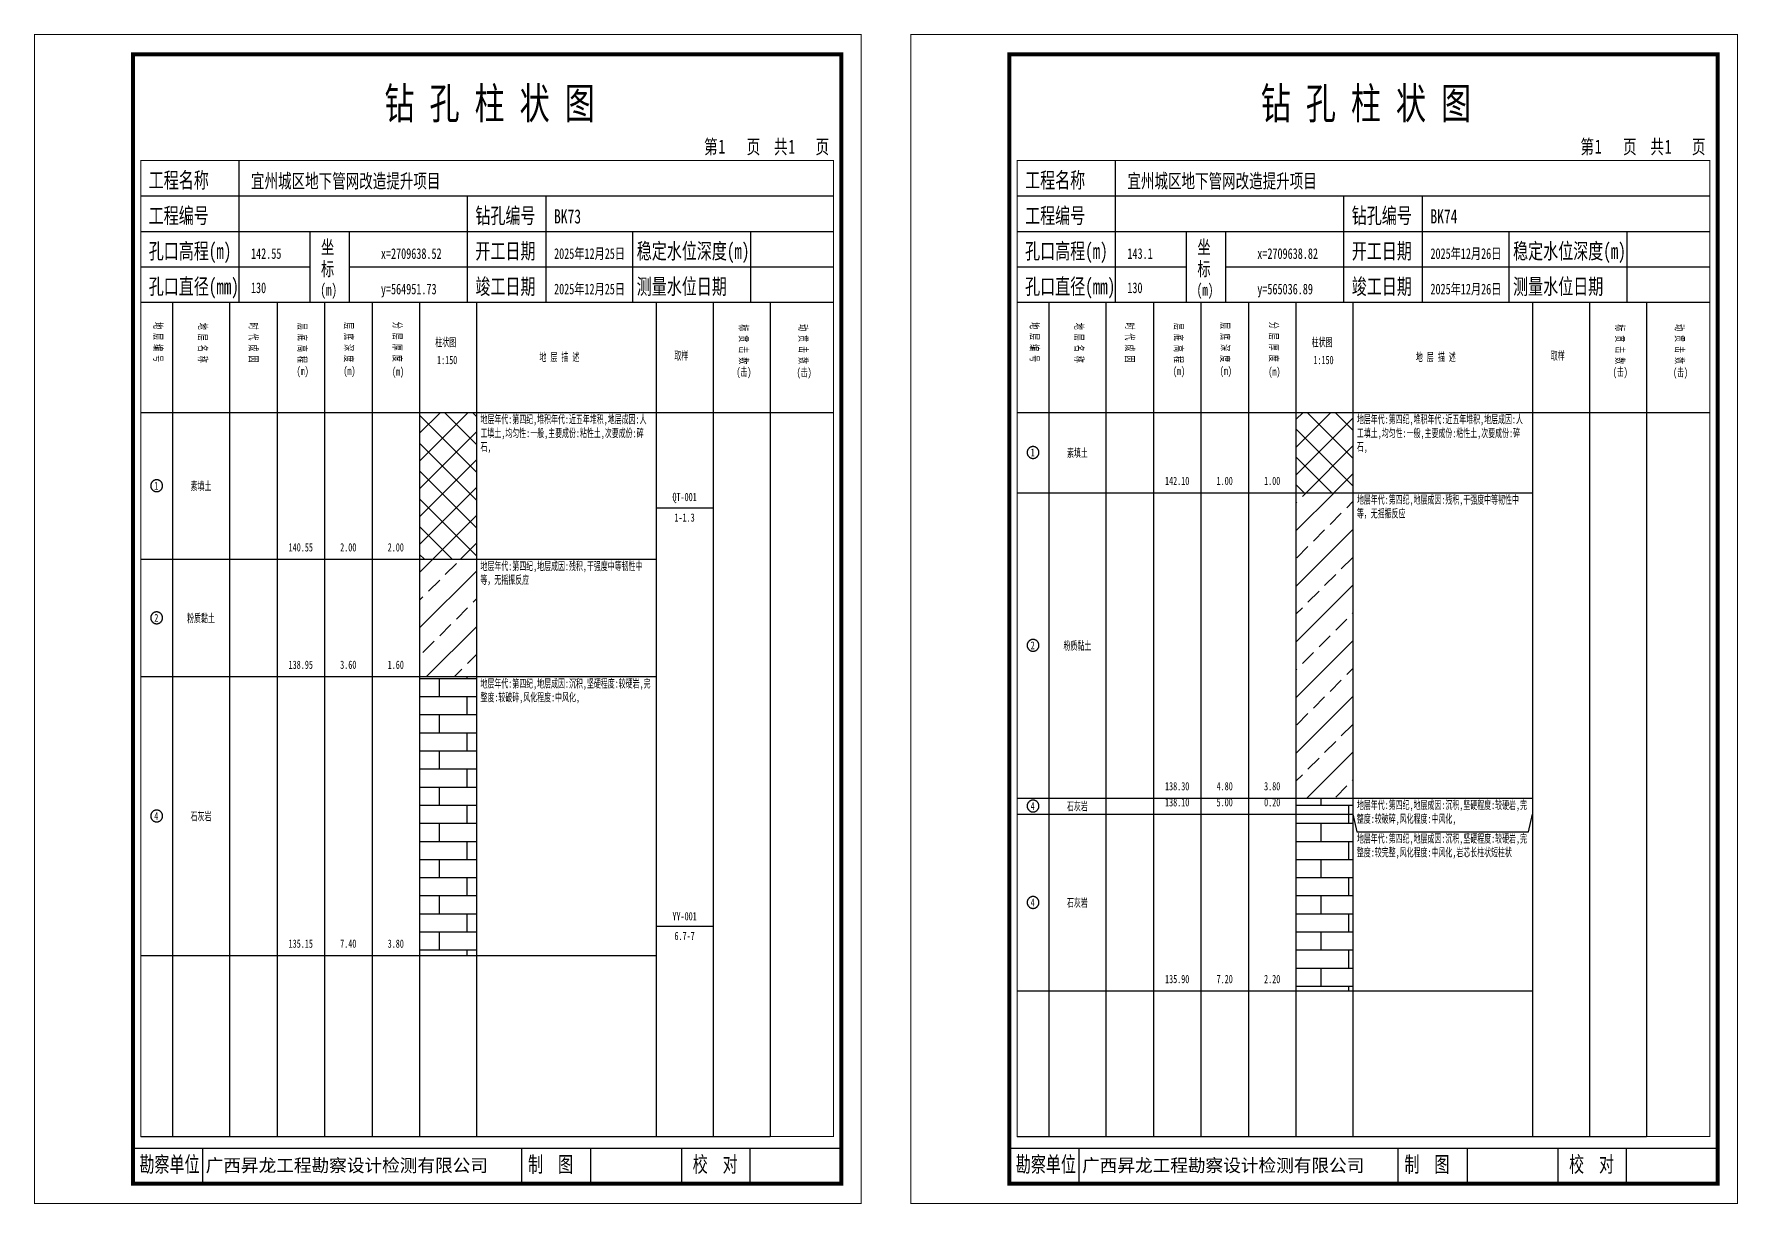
# Model space of a CAD drawing. Header units: millimetres. Extents: x 0 to 2711117, y 0 to 567555.
# Drawn here: x 19819 to 20251.9, y -0.1 to 297.1 of the extents above; entities that cross this region are included whole.
import ezdxf
from ezdxf.enums import TextEntityAlignment as Align

# ---------------------------------------------------------------- set-up
doc = ezdxf.new("R2010")
doc.units = ezdxf.units.MM
doc.layers.add('GICAD_POU_TEXTS', color=7, linetype='Continuous')
doc.layers.add('勘察点图例', color=7, linetype='Continuous')
doc.styles.add('HEAD_FONT', font='simfang.ttf', dxfattribs={"width": 0.6})
doc.styles.add('HEAD_FONT2', font='simfang.ttf', dxfattribs={"width": 0.6})
doc.styles.add('HT', font='simhei.ttf')
doc.styles.add('LZ_FONT', font='simfang.ttf', dxfattribs={"width": 0.7, "height": 8})
doc.styles.add('成果图图块', font='simfang.ttf', dxfattribs={"height": 2.5})
doc.styles.add('成果图表体', font='simfang.ttf', dxfattribs={"width": 0.6, "height": 2.1})
pattern_1 = [(45, (0, 0), (-3.5355339, 3.5355339), []), (135, (0, 0), (-3.5355339, -3.5355339), [])]
pattern_2 = [(45, (0, 0), (-7.071068, 7.071068), []), (45, (7.071, 0), (-7.071068, 7.071068), [4, -2])]
pattern_3 = [(0, (0, 0), (0, 4.6), []), (90, (0, 0), (-7, 4.6), [4.6, -4.6])]

# ---------------------------------------------------------------- blocks, each defined once
blk = doc.blocks.new('BK73')
for p, q in [((52, 229), (52, 265)), ((27, 256), (203, 256)), ((110, 229), (110, 256)), ((130, 229), (130, 256)), ((27, 247), (203, 247)), ((70, 229), (70, 247)), ((80, 229), (80, 247)), ((152, 229), (152, 247)), ((182, 229), (182, 247)), ((27, 238), (70, 238)), ((80, 238), (203, 238)), ((27, 229), (35.05, 229)), ((35.05, 229), (35.05, 17)), ((35.05, 229), (49.53, 229)), ((49.53, 229), (49.53, 17)), ((49.53, 229), (61.6, 229)), ((61.6, 229), (61.6, 17)), ((61.6, 229), (73.68, 229)), ((73.68, 229), (73.68, 17)), ((73.68, 229), (85.75, 229)), ((85.75, 229), (85.75, 17)), ((85.75, 229), (97.82, 229)), ((97.82, 229), (97.82, 17)), ((97.82, 229), (112.3, 229)), ((112.3, 229), (112.3, 17)), ((112.3, 229), (157.93, 229)), ((157.93, 229), (157.93, 17)), ((157.93, 229), (172.42, 229)), ((172.42, 229), (172.42, 17)), ((172.42, 229), (186.9, 229)), ((186.9, 229), (186.9, 17)), ((186.9, 229), (203, 229)), ((27, 201), (203, 201)), ((27, 17), (35.05, 17)), ((35.05, 17), (49.53, 17)), ((42.74, 4.95), (42.74, 13.95)), ((42.74, 4.95), (42.74, 13.95)), ((49.53, 17), (61.6, 17)), ((61.6, 17), (73.68, 17)), ((73.68, 17), (85.75, 17)), ((85.75, 17), (97.82, 17)), ((97.82, 17), (112.3, 17)), ((112.3, 17), (157.93, 17)), ((123.83, 4.95), (123.83, 13.95)), ((141.38, 4.95), (141.38, 13.95)), ((157.93, 17), (172.42, 17)), ((164.48, 4.95), (164.48, 13.95)), ((172.42, 17), (186.9, 17)), ((181.84, 4.95), (181.84, 13.95)), ((181.84, 4.95), (181.84, 13.95))]:
    blk.add_line(p, q)
for points, const_width in [([(0, 0), (210, 0), (210, 297), (0, 297)], 0.25), ([(25, 5), (205, 5), (205, 292), (25, 292)], 1), ([(27, 265), (203, 265), (203, 17), (27, 17)], 0.3)]:
    blk.add_lwpolyline(points, close=True, dxfattribs=dict(const_width=const_width))
at = {"const_width": 0.3}
for points in [[(27, 229), (203, 229)], [(25, 14), (205, 14)]]:
    blk.add_lwpolyline(points, dxfattribs=at)
at = {"style": 'LZ_FONT', "width": 0.7}
for s, height, p in [('钻 孔 柱 状 图', 8, (88.9, 275.54)), ('第', 3.6, (170.12, 266.7)), ('1', 3.6, (173.78, 266.75)), ('页', 3.6, (180.96, 266.7)), ('共', 3.6, (187.88, 266.7)), ('1', 3.6, (191.54, 266.7)), ('页', 3.6, (198.44, 266.7)), ('工程名称', 4, (29, 258)), ('宜州城区地下管网改造提升项目', 3.6, (55, 258)), ('工程编号', 4, (29, 249)), ('钻孔编号', 4, (112, 249)), ('BK73', 3.6, (132, 249)), ('孔口高程(m)', 4, (29, 240)), ('142.55', 2.7, (55, 240)), ('坐', 3.5, (72.79, 241.24)), ('x=2709638.52', 2.7, (88, 240)), ('开工日期', 4, (112, 240)), ('2025年12月25日', 2.7, (132, 240)), ('稳定水位深度(m)', 4, (153, 240)), ('标', 3.5, (72.79, 235.7)), ('孔口直径(mm)', 4, (29, 231)), ('130', 2.7, (54.98, 231.31)), ('(m) ', 3, (72.59, 230.65)), ('竣工日期', 4, (112, 231)), ('2025年12月25日', 2.7, (132, 231)), ('测量水位日期', 4, (153, 231)), ('y=564951.73', 2.7, (88, 231)), ('勘察单位', 4, (26.65, 7.95)), ('制  图', 4, (125.4, 7.95)), ('校  对', 4, (167.22, 7.95))]:
    blk.add_text(s, height=height, dxfattribs=at).set_placement(p)
at = {"style": 'HT'}
blk.add_text('广西昇龙工程勘察设计检测有限公司', height=3.2865, dxfattribs=at).set_placement((43.48, 8.02))
at = {"char_height": 2.1, "width": 22.806, "attachment_point": 1, "rotation": 270, "style": 'HEAD_FONT'}
for s, insert in [('地 层 编 号', (32.46, 223.92)), ('地 层 名 称', (43.79, 223.76)), ('时 代 成 因', (56.67, 223.83)), ('层 底 高 程', (69.07, 223.71)), ('层 底 深 度', (80.9, 223.91)), ('分 层 厚 度', (93.26, 224.01)), ('标 贯 击 数', (181.21, 223.37)), ('动 贯 击 数', (196.38, 223.43))]:
    blk.add_mtext(s, dxfattribs=dict(at, insert=insert))
at = {"char_height": 2.1, "attachment_point": 1}
for s, insert, width, style in [('柱状图', (101.82, 219.87), 7.855, 'HEAD_FONT2'), ('取样', (162.58, 216.44), 7.855, 'HEAD_FONT2'), ('(m)', (66.58, 212.56), 4.7944, 'HEAD_FONT'), ('(m)', (78.47, 212.61), 4.7944, 'HEAD_FONT'), ('(m)', (90.81, 212.43), 4.7944, 'HEAD_FONT'), ('1:150', (102.26, 215.36), 6.9223, 'HEAD_FONT2'), ('地 层 描 述', (128.29, 216.11), 22.0781, 'HEAD_FONT2'), ('(击)', (178.33, 212.31), 7.855, 'HEAD_FONT2'), ('(击)', (193.64, 212.22), 7.855, 'HEAD_FONT2')]:
    blk.add_mtext(s, dxfattribs=dict(at, insert=insert, width=width, style=style))
blk = doc.blocks.new('BK73_0')
at = {"color": 7}
blk.add_polyline3d([(-1.5, 0.02, 0), (-1.5, -0.06, 0), (-1.49, -0.13, 0), (-1.48, -0.2, 0), (-1.47, -0.28, 0), (-1.46, -0.35, 0), (-1.44, -0.42, 0), (-1.41, -0.49, 0), (-1.39, -0.56, 0), (-1.36, -0.63, 0), (-1.32, -0.69, 0), (-1.29, -0.76, 0), (-1.25, -0.82, 0), (-1.2, -0.88, 0), (-1.16, -0.94, 0), (-1.11, -0.99, 0), (-1.06, -1.04, 0), (-1.01, -1.1, 0), (-0.95, -1.14, 0), (-0.89, -1.19, 0), (-0.83, -1.23, 0), (-0.77, -1.27, 0), (-0.71, -1.31, 0), (-0.64, -1.34, 0), (-0.57, -1.37, 0), (-0.51, -1.4, 0), (-0.44, -1.42, 0), (-0.36, -1.44, 0), (-0.29, -1.46, 0), (-0.22, -1.47, 0), (-0.15, -1.48, 0), (-0.07, -1.48, 0), (0, -1.48, 0), (0.07, -1.48, 0), (0.15, -1.48, 0), (0.22, -1.47, 0), (0.29, -1.46, 0), (0.36, -1.44, 0), (0.44, -1.42, 0), (0.51, -1.4, 0), (0.57, -1.37, 0), (0.64, -1.34, 0), (0.71, -1.31, 0), (0.77, -1.27, 0), (0.83, -1.23, 0), (0.89, -1.19, 0), (0.95, -1.14, 0), (1.01, -1.1, 0), (1.06, -1.04, 0), (1.11, -0.99, 0), (1.16, -0.94, 0), (1.2, -0.88, 0), (1.25, -0.82, 0), (1.29, -0.76, 0), (1.32, -0.69, 0), (1.36, -0.63, 0), (1.39, -0.56, 0), (1.41, -0.49, 0), (1.44, -0.42, 0), (1.46, -0.35, 0), (1.47, -0.28, 0), (1.48, -0.2, 0), (1.49, -0.13, 0), (1.5, -0.06, 0), (1.5, 0.02, 0), (1.5, 0.09, 0), (1.49, 0.16, 0), (1.48, 0.24, 0), (1.47, 0.31, 0), (1.46, 0.38, 0), (1.44, 0.45, 0), (1.41, 0.52, 0), (1.39, 0.59, 0), (1.36, 0.66, 0), (1.32, 0.72, 0), (1.29, 0.79, 0), (1.25, 0.85, 0), (1.2, 0.91, 0), (1.16, 0.97, 0), (1.11, 1.02, 0), (1.06, 1.08, 0), (1.01, 1.13, 0), (0.95, 1.18, 0), (0.89, 1.22, 0), (0.83, 1.26, 0), (0.77, 1.3, 0), (0.71, 1.34, 0), (0.64, 1.37, 0), (0.57, 1.4, 0), (0.51, 1.43, 0), (0.44, 1.45, 0), (0.36, 1.47, 0), (0.29, 1.49, 0), (0.22, 1.5, 0), (0.15, 1.51, 0), (0.07, 1.51, 0), (0, 1.52, 0), (-0.07, 1.51, 0), (-0.15, 1.51, 0), (-0.22, 1.5, 0), (-0.29, 1.49, 0), (-0.36, 1.47, 0), (-0.44, 1.45, 0), (-0.51, 1.43, 0), (-0.57, 1.4, 0), (-0.64, 1.37, 0), (-0.71, 1.34, 0), (-0.77, 1.3, 0), (-0.83, 1.26, 0), (-0.89, 1.22, 0), (-0.95, 1.18, 0), (-1.01, 1.13, 0), (-1.06, 1.08, 0), (-1.11, 1.02, 0), (-1.16, 0.97, 0), (-1.2, 0.91, 0), (-1.25, 0.85, 0), (-1.29, 0.79, 0), (-1.32, 0.72, 0), (-1.36, 0.66, 0), (-1.39, 0.59, 0), (-1.41, 0.52, 0), (-1.44, 0.45, 0), (-1.46, 0.38, 0), (-1.47, 0.31, 0), (-1.48, 0.24, 0), (-1.49, 0.16, 0), (-1.5, 0.09, 0), (-1.5, 0.02, 0)], dxfattribs=at)
at = {"layer": 'GICAD_POU_TEXTS', "color": 7, "style": '成果图图块', "width": 0.7}
blk.add_text('1', height=2, dxfattribs=at).set_placement((-0.09, -0.99), align=Align.CENTER)
blk = doc.blocks.new('BK73_1')
at = {"color": 7}
blk.add_polyline3d([(-1.5, 0.02, 0), (-1.5, -0.06, 0), (-1.49, -0.13, 0), (-1.48, -0.2, 0), (-1.47, -0.28, 0), (-1.46, -0.35, 0), (-1.44, -0.42, 0), (-1.41, -0.49, 0), (-1.39, -0.56, 0), (-1.36, -0.63, 0), (-1.32, -0.69, 0), (-1.29, -0.76, 0), (-1.25, -0.82, 0), (-1.2, -0.88, 0), (-1.16, -0.94, 0), (-1.11, -0.99, 0), (-1.06, -1.04, 0), (-1.01, -1.1, 0), (-0.95, -1.14, 0), (-0.89, -1.19, 0), (-0.83, -1.23, 0), (-0.77, -1.27, 0), (-0.71, -1.31, 0), (-0.64, -1.34, 0), (-0.57, -1.37, 0), (-0.51, -1.4, 0), (-0.44, -1.42, 0), (-0.36, -1.44, 0), (-0.29, -1.46, 0), (-0.22, -1.47, 0), (-0.15, -1.48, 0), (-0.07, -1.48, 0), (0, -1.48, 0), (0.07, -1.48, 0), (0.15, -1.48, 0), (0.22, -1.47, 0), (0.29, -1.46, 0), (0.36, -1.44, 0), (0.44, -1.42, 0), (0.51, -1.4, 0), (0.57, -1.37, 0), (0.64, -1.34, 0), (0.71, -1.31, 0), (0.77, -1.27, 0), (0.83, -1.23, 0), (0.89, -1.19, 0), (0.95, -1.14, 0), (1.01, -1.1, 0), (1.06, -1.04, 0), (1.11, -0.99, 0), (1.16, -0.94, 0), (1.2, -0.88, 0), (1.25, -0.82, 0), (1.29, -0.76, 0), (1.32, -0.69, 0), (1.36, -0.63, 0), (1.39, -0.56, 0), (1.41, -0.49, 0), (1.44, -0.42, 0), (1.46, -0.35, 0), (1.47, -0.28, 0), (1.48, -0.2, 0), (1.49, -0.13, 0), (1.5, -0.06, 0), (1.5, 0.02, 0), (1.5, 0.09, 0), (1.49, 0.16, 0), (1.48, 0.24, 0), (1.47, 0.31, 0), (1.46, 0.38, 0), (1.44, 0.45, 0), (1.41, 0.52, 0), (1.39, 0.59, 0), (1.36, 0.66, 0), (1.32, 0.72, 0), (1.29, 0.79, 0), (1.25, 0.85, 0), (1.2, 0.91, 0), (1.16, 0.97, 0), (1.11, 1.02, 0), (1.06, 1.08, 0), (1.01, 1.13, 0), (0.95, 1.18, 0), (0.89, 1.22, 0), (0.83, 1.26, 0), (0.77, 1.3, 0), (0.71, 1.34, 0), (0.64, 1.37, 0), (0.57, 1.4, 0), (0.51, 1.43, 0), (0.44, 1.45, 0), (0.36, 1.47, 0), (0.29, 1.49, 0), (0.22, 1.5, 0), (0.15, 1.51, 0), (0.07, 1.51, 0), (0, 1.52, 0), (-0.07, 1.51, 0), (-0.15, 1.51, 0), (-0.22, 1.5, 0), (-0.29, 1.49, 0), (-0.36, 1.47, 0), (-0.44, 1.45, 0), (-0.51, 1.43, 0), (-0.57, 1.4, 0), (-0.64, 1.37, 0), (-0.71, 1.34, 0), (-0.77, 1.3, 0), (-0.83, 1.26, 0), (-0.89, 1.22, 0), (-0.95, 1.18, 0), (-1.01, 1.13, 0), (-1.06, 1.08, 0), (-1.11, 1.02, 0), (-1.16, 0.97, 0), (-1.2, 0.91, 0), (-1.25, 0.85, 0), (-1.29, 0.79, 0), (-1.32, 0.72, 0), (-1.36, 0.66, 0), (-1.39, 0.59, 0), (-1.41, 0.52, 0), (-1.44, 0.45, 0), (-1.46, 0.38, 0), (-1.47, 0.31, 0), (-1.48, 0.24, 0), (-1.49, 0.16, 0), (-1.5, 0.09, 0), (-1.5, 0.02, 0)], dxfattribs=at)
at = {"layer": 'GICAD_POU_TEXTS', "color": 7, "style": '成果图图块', "width": 0.7}
blk.add_text('2', height=2, dxfattribs=at).set_placement((-0.09, -0.99), align=Align.CENTER)
blk = doc.blocks.new('BK73_2')
at = {"color": 7}
blk.add_polyline3d([(-1.5, 0.02, 0), (-1.5, -0.06, 0), (-1.49, -0.13, 0), (-1.48, -0.2, 0), (-1.47, -0.28, 0), (-1.46, -0.35, 0), (-1.44, -0.42, 0), (-1.41, -0.49, 0), (-1.39, -0.56, 0), (-1.36, -0.63, 0), (-1.32, -0.69, 0), (-1.29, -0.76, 0), (-1.25, -0.82, 0), (-1.2, -0.88, 0), (-1.16, -0.94, 0), (-1.11, -0.99, 0), (-1.06, -1.04, 0), (-1.01, -1.1, 0), (-0.95, -1.14, 0), (-0.89, -1.19, 0), (-0.83, -1.23, 0), (-0.77, -1.27, 0), (-0.71, -1.31, 0), (-0.64, -1.34, 0), (-0.57, -1.37, 0), (-0.51, -1.4, 0), (-0.44, -1.42, 0), (-0.36, -1.44, 0), (-0.29, -1.46, 0), (-0.22, -1.47, 0), (-0.15, -1.48, 0), (-0.07, -1.48, 0), (0, -1.48, 0), (0.07, -1.48, 0), (0.15, -1.48, 0), (0.22, -1.47, 0), (0.29, -1.46, 0), (0.36, -1.44, 0), (0.44, -1.42, 0), (0.51, -1.4, 0), (0.57, -1.37, 0), (0.64, -1.34, 0), (0.71, -1.31, 0), (0.77, -1.27, 0), (0.83, -1.23, 0), (0.89, -1.19, 0), (0.95, -1.14, 0), (1.01, -1.1, 0), (1.06, -1.04, 0), (1.11, -0.99, 0), (1.16, -0.94, 0), (1.2, -0.88, 0), (1.25, -0.82, 0), (1.29, -0.76, 0), (1.32, -0.69, 0), (1.36, -0.63, 0), (1.39, -0.56, 0), (1.41, -0.49, 0), (1.44, -0.42, 0), (1.46, -0.35, 0), (1.47, -0.28, 0), (1.48, -0.2, 0), (1.49, -0.13, 0), (1.5, -0.06, 0), (1.5, 0.02, 0), (1.5, 0.09, 0), (1.49, 0.16, 0), (1.48, 0.24, 0), (1.47, 0.31, 0), (1.46, 0.38, 0), (1.44, 0.45, 0), (1.41, 0.52, 0), (1.39, 0.59, 0), (1.36, 0.66, 0), (1.32, 0.72, 0), (1.29, 0.79, 0), (1.25, 0.85, 0), (1.2, 0.91, 0), (1.16, 0.97, 0), (1.11, 1.02, 0), (1.06, 1.08, 0), (1.01, 1.13, 0), (0.95, 1.18, 0), (0.89, 1.22, 0), (0.83, 1.26, 0), (0.77, 1.3, 0), (0.71, 1.34, 0), (0.64, 1.37, 0), (0.57, 1.4, 0), (0.51, 1.43, 0), (0.44, 1.45, 0), (0.36, 1.47, 0), (0.29, 1.49, 0), (0.22, 1.5, 0), (0.15, 1.51, 0), (0.07, 1.51, 0), (0, 1.52, 0), (-0.07, 1.51, 0), (-0.15, 1.51, 0), (-0.22, 1.5, 0), (-0.29, 1.49, 0), (-0.36, 1.47, 0), (-0.44, 1.45, 0), (-0.51, 1.43, 0), (-0.57, 1.4, 0), (-0.64, 1.37, 0), (-0.71, 1.34, 0), (-0.77, 1.3, 0), (-0.83, 1.26, 0), (-0.89, 1.22, 0), (-0.95, 1.18, 0), (-1.01, 1.13, 0), (-1.06, 1.08, 0), (-1.11, 1.02, 0), (-1.16, 0.97, 0), (-1.2, 0.91, 0), (-1.25, 0.85, 0), (-1.29, 0.79, 0), (-1.32, 0.72, 0), (-1.36, 0.66, 0), (-1.39, 0.59, 0), (-1.41, 0.52, 0), (-1.44, 0.45, 0), (-1.46, 0.38, 0), (-1.47, 0.31, 0), (-1.48, 0.24, 0), (-1.49, 0.16, 0), (-1.5, 0.09, 0), (-1.5, 0.02, 0)], dxfattribs=at)
at = {"layer": 'GICAD_POU_TEXTS', "color": 7, "style": '成果图图块', "width": 0.7}
blk.add_text('4', height=2, dxfattribs=at).set_placement((-0.09, -0.99), align=Align.CENTER)
blk = doc.blocks.new('BK74')
for p, q in [((52, 229), (52, 265)), ((27, 256), (203, 256)), ((110, 229), (110, 256)), ((130, 229), (130, 256)), ((27, 247), (203, 247)), ((70, 229), (70, 247)), ((80, 229), (80, 247)), ((152, 229), (152, 247)), ((182, 229), (182, 247)), ((27, 238), (70, 238)), ((80, 238), (203, 238)), ((27, 229), (35.05, 229)), ((35.05, 229), (35.05, 17)), ((35.05, 229), (49.53, 229)), ((49.53, 229), (49.53, 17)), ((49.53, 229), (61.6, 229)), ((61.6, 229), (61.6, 17)), ((61.6, 229), (73.68, 229)), ((73.68, 229), (73.68, 17)), ((73.68, 229), (85.75, 229)), ((85.75, 229), (85.75, 17)), ((85.75, 229), (97.82, 229)), ((97.82, 229), (97.82, 17)), ((97.82, 229), (112.3, 229)), ((112.3, 229), (112.3, 17)), ((112.3, 229), (157.93, 229)), ((157.93, 229), (157.93, 17)), ((157.93, 229), (172.42, 229)), ((172.42, 229), (172.42, 17)), ((172.42, 229), (186.9, 229)), ((186.9, 229), (186.9, 17)), ((186.9, 229), (203, 229)), ((27, 201), (203, 201)), ((27, 17), (35.05, 17)), ((35.05, 17), (49.53, 17)), ((42.74, 4.95), (42.74, 13.95)), ((42.74, 4.95), (42.74, 13.95)), ((49.53, 17), (61.6, 17)), ((61.6, 17), (73.68, 17)), ((73.68, 17), (85.75, 17)), ((85.75, 17), (97.82, 17)), ((97.82, 17), (112.3, 17)), ((112.3, 17), (157.93, 17)), ((123.83, 4.95), (123.83, 13.95)), ((141.38, 4.95), (141.38, 13.95)), ((157.93, 17), (172.42, 17)), ((164.48, 4.95), (164.48, 13.95)), ((172.42, 17), (186.9, 17)), ((181.84, 4.95), (181.84, 13.95)), ((181.84, 4.95), (181.84, 13.95))]:
    blk.add_line(p, q)
for points, const_width in [([(0, 0), (210, 0), (210, 297), (0, 297)], 0.25), ([(25, 5), (205, 5), (205, 292), (25, 292)], 1), ([(27, 265), (203, 265), (203, 17), (27, 17)], 0.3)]:
    blk.add_lwpolyline(points, close=True, dxfattribs=dict(const_width=const_width))
at = {"const_width": 0.3}
for points in [[(27, 229), (203, 229)], [(25, 14), (205, 14)]]:
    blk.add_lwpolyline(points, dxfattribs=at)
at = {"style": 'LZ_FONT', "width": 0.7}
for s, height, p in [('钻 孔 柱 状 图', 8, (88.9, 275.54)), ('第', 3.6, (170.12, 266.7)), ('1', 3.6, (173.78, 266.75)), ('页', 3.6, (180.96, 266.7)), ('共', 3.6, (187.88, 266.7)), ('1', 3.6, (191.54, 266.7)), ('页', 3.6, (198.44, 266.7)), ('工程名称', 4, (29, 258)), ('宜州城区地下管网改造提升项目', 3.6, (55, 258)), ('工程编号', 4, (29, 249)), ('钻孔编号', 4, (112, 249)), ('BK74', 3.6, (132, 249)), ('孔口高程(m)', 4, (29, 240)), ('143.1', 2.7, (55, 240)), ('坐', 3.5, (72.79, 241.24)), ('x=2709638.82', 2.7, (88, 240)), ('开工日期', 4, (112, 240)), ('2025年12月26日', 2.7, (132, 240)), ('稳定水位深度(m)', 4, (153, 240)), ('标', 3.5, (72.79, 235.7)), ('孔口直径(mm)', 4, (29, 231)), ('130', 2.7, (54.98, 231.31)), ('(m) ', 3, (72.59, 230.65)), ('竣工日期', 4, (112, 231)), ('2025年12月26日', 2.7, (132, 231)), ('测量水位日期', 4, (153, 231)), ('y=565036.89', 2.7, (88, 231)), ('勘察单位', 4, (26.65, 7.95)), ('制  图', 4, (125.4, 7.95)), ('校  对', 4, (167.22, 7.95))]:
    blk.add_text(s, height=height, dxfattribs=at).set_placement(p)
at = {"style": 'HT'}
blk.add_text('广西昇龙工程勘察设计检测有限公司', height=3.2865, dxfattribs=at).set_placement((43.48, 8.02))
at = {"char_height": 2.1, "width": 22.806, "attachment_point": 1, "rotation": 270, "style": 'HEAD_FONT'}
for s, insert in [('地 层 编 号', (32.46, 223.92)), ('地 层 名 称', (43.79, 223.76)), ('时 代 成 因', (56.67, 223.83)), ('层 底 高 程', (69.07, 223.71)), ('层 底 深 度', (80.9, 223.91)), ('分 层 厚 度', (93.26, 224.01)), ('标 贯 击 数', (181.21, 223.37)), ('动 贯 击 数', (196.38, 223.43))]:
    blk.add_mtext(s, dxfattribs=dict(at, insert=insert))
at = {"char_height": 2.1, "attachment_point": 1}
for s, insert, width, style in [('柱状图', (101.82, 219.87), 7.855, 'HEAD_FONT2'), ('取样', (162.58, 216.44), 7.855, 'HEAD_FONT2'), ('(m)', (66.58, 212.56), 4.7944, 'HEAD_FONT'), ('(m)', (78.47, 212.61), 4.7944, 'HEAD_FONT'), ('(m)', (90.81, 212.43), 4.7944, 'HEAD_FONT'), ('1:150', (102.26, 215.36), 6.9223, 'HEAD_FONT2'), ('地 层 描 述', (128.29, 216.11), 22.0781, 'HEAD_FONT2'), ('(击)', (178.33, 212.31), 7.855, 'HEAD_FONT2'), ('(击)', (193.64, 212.22), 7.855, 'HEAD_FONT2')]:
    blk.add_mtext(s, dxfattribs=dict(at, insert=insert, width=width, style=style))
blk = doc.blocks.new('BK74_0')
at = {"color": 7}
blk.add_polyline3d([(-1.5, 0.02, 0), (-1.5, -0.06, 0), (-1.49, -0.13, 0), (-1.48, -0.2, 0), (-1.47, -0.28, 0), (-1.46, -0.35, 0), (-1.44, -0.42, 0), (-1.41, -0.49, 0), (-1.39, -0.56, 0), (-1.36, -0.63, 0), (-1.32, -0.69, 0), (-1.29, -0.76, 0), (-1.25, -0.82, 0), (-1.2, -0.88, 0), (-1.16, -0.94, 0), (-1.11, -0.99, 0), (-1.06, -1.04, 0), (-1.01, -1.1, 0), (-0.95, -1.14, 0), (-0.89, -1.19, 0), (-0.83, -1.23, 0), (-0.77, -1.27, 0), (-0.71, -1.31, 0), (-0.64, -1.34, 0), (-0.57, -1.37, 0), (-0.51, -1.4, 0), (-0.44, -1.42, 0), (-0.36, -1.44, 0), (-0.29, -1.46, 0), (-0.22, -1.47, 0), (-0.15, -1.48, 0), (-0.07, -1.48, 0), (0, -1.48, 0), (0.07, -1.48, 0), (0.15, -1.48, 0), (0.22, -1.47, 0), (0.29, -1.46, 0), (0.36, -1.44, 0), (0.44, -1.42, 0), (0.51, -1.4, 0), (0.57, -1.37, 0), (0.64, -1.34, 0), (0.71, -1.31, 0), (0.77, -1.27, 0), (0.83, -1.23, 0), (0.89, -1.19, 0), (0.95, -1.14, 0), (1.01, -1.1, 0), (1.06, -1.04, 0), (1.11, -0.99, 0), (1.16, -0.94, 0), (1.2, -0.88, 0), (1.25, -0.82, 0), (1.29, -0.76, 0), (1.32, -0.69, 0), (1.36, -0.63, 0), (1.39, -0.56, 0), (1.41, -0.49, 0), (1.44, -0.42, 0), (1.46, -0.35, 0), (1.47, -0.28, 0), (1.48, -0.2, 0), (1.49, -0.13, 0), (1.5, -0.06, 0), (1.5, 0.02, 0), (1.5, 0.09, 0), (1.49, 0.16, 0), (1.48, 0.24, 0), (1.47, 0.31, 0), (1.46, 0.38, 0), (1.44, 0.45, 0), (1.41, 0.52, 0), (1.39, 0.59, 0), (1.36, 0.66, 0), (1.32, 0.72, 0), (1.29, 0.79, 0), (1.25, 0.85, 0), (1.2, 0.91, 0), (1.16, 0.97, 0), (1.11, 1.02, 0), (1.06, 1.08, 0), (1.01, 1.13, 0), (0.95, 1.18, 0), (0.89, 1.22, 0), (0.83, 1.26, 0), (0.77, 1.3, 0), (0.71, 1.34, 0), (0.64, 1.37, 0), (0.57, 1.4, 0), (0.51, 1.43, 0), (0.44, 1.45, 0), (0.36, 1.47, 0), (0.29, 1.49, 0), (0.22, 1.5, 0), (0.15, 1.51, 0), (0.07, 1.51, 0), (0, 1.52, 0), (-0.07, 1.51, 0), (-0.15, 1.51, 0), (-0.22, 1.5, 0), (-0.29, 1.49, 0), (-0.36, 1.47, 0), (-0.44, 1.45, 0), (-0.51, 1.43, 0), (-0.57, 1.4, 0), (-0.64, 1.37, 0), (-0.71, 1.34, 0), (-0.77, 1.3, 0), (-0.83, 1.26, 0), (-0.89, 1.22, 0), (-0.95, 1.18, 0), (-1.01, 1.13, 0), (-1.06, 1.08, 0), (-1.11, 1.02, 0), (-1.16, 0.97, 0), (-1.2, 0.91, 0), (-1.25, 0.85, 0), (-1.29, 0.79, 0), (-1.32, 0.72, 0), (-1.36, 0.66, 0), (-1.39, 0.59, 0), (-1.41, 0.52, 0), (-1.44, 0.45, 0), (-1.46, 0.38, 0), (-1.47, 0.31, 0), (-1.48, 0.24, 0), (-1.49, 0.16, 0), (-1.5, 0.09, 0), (-1.5, 0.02, 0)], dxfattribs=at)
at = {"layer": 'GICAD_POU_TEXTS', "color": 7, "style": '成果图图块', "width": 0.7}
blk.add_text('1', height=2, dxfattribs=at).set_placement((-0.09, -0.99), align=Align.CENTER)
blk = doc.blocks.new('BK74_1')
at = {"color": 7}
blk.add_polyline3d([(-1.5, 0.02, 0), (-1.5, -0.06, 0), (-1.49, -0.13, 0), (-1.48, -0.2, 0), (-1.47, -0.28, 0), (-1.46, -0.35, 0), (-1.44, -0.42, 0), (-1.41, -0.49, 0), (-1.39, -0.56, 0), (-1.36, -0.63, 0), (-1.32, -0.69, 0), (-1.29, -0.76, 0), (-1.25, -0.82, 0), (-1.2, -0.88, 0), (-1.16, -0.94, 0), (-1.11, -0.99, 0), (-1.06, -1.04, 0), (-1.01, -1.1, 0), (-0.95, -1.14, 0), (-0.89, -1.19, 0), (-0.83, -1.23, 0), (-0.77, -1.27, 0), (-0.71, -1.31, 0), (-0.64, -1.34, 0), (-0.57, -1.37, 0), (-0.51, -1.4, 0), (-0.44, -1.42, 0), (-0.36, -1.44, 0), (-0.29, -1.46, 0), (-0.22, -1.47, 0), (-0.15, -1.48, 0), (-0.07, -1.48, 0), (0, -1.48, 0), (0.07, -1.48, 0), (0.15, -1.48, 0), (0.22, -1.47, 0), (0.29, -1.46, 0), (0.36, -1.44, 0), (0.44, -1.42, 0), (0.51, -1.4, 0), (0.57, -1.37, 0), (0.64, -1.34, 0), (0.71, -1.31, 0), (0.77, -1.27, 0), (0.83, -1.23, 0), (0.89, -1.19, 0), (0.95, -1.14, 0), (1.01, -1.1, 0), (1.06, -1.04, 0), (1.11, -0.99, 0), (1.16, -0.94, 0), (1.2, -0.88, 0), (1.25, -0.82, 0), (1.29, -0.76, 0), (1.32, -0.69, 0), (1.36, -0.63, 0), (1.39, -0.56, 0), (1.41, -0.49, 0), (1.44, -0.42, 0), (1.46, -0.35, 0), (1.47, -0.28, 0), (1.48, -0.2, 0), (1.49, -0.13, 0), (1.5, -0.06, 0), (1.5, 0.02, 0), (1.5, 0.09, 0), (1.49, 0.16, 0), (1.48, 0.24, 0), (1.47, 0.31, 0), (1.46, 0.38, 0), (1.44, 0.45, 0), (1.41, 0.52, 0), (1.39, 0.59, 0), (1.36, 0.66, 0), (1.32, 0.72, 0), (1.29, 0.79, 0), (1.25, 0.85, 0), (1.2, 0.91, 0), (1.16, 0.97, 0), (1.11, 1.02, 0), (1.06, 1.08, 0), (1.01, 1.13, 0), (0.95, 1.18, 0), (0.89, 1.22, 0), (0.83, 1.26, 0), (0.77, 1.3, 0), (0.71, 1.34, 0), (0.64, 1.37, 0), (0.57, 1.4, 0), (0.51, 1.43, 0), (0.44, 1.45, 0), (0.36, 1.47, 0), (0.29, 1.49, 0), (0.22, 1.5, 0), (0.15, 1.51, 0), (0.07, 1.51, 0), (0, 1.52, 0), (-0.07, 1.51, 0), (-0.15, 1.51, 0), (-0.22, 1.5, 0), (-0.29, 1.49, 0), (-0.36, 1.47, 0), (-0.44, 1.45, 0), (-0.51, 1.43, 0), (-0.57, 1.4, 0), (-0.64, 1.37, 0), (-0.71, 1.34, 0), (-0.77, 1.3, 0), (-0.83, 1.26, 0), (-0.89, 1.22, 0), (-0.95, 1.18, 0), (-1.01, 1.13, 0), (-1.06, 1.08, 0), (-1.11, 1.02, 0), (-1.16, 0.97, 0), (-1.2, 0.91, 0), (-1.25, 0.85, 0), (-1.29, 0.79, 0), (-1.32, 0.72, 0), (-1.36, 0.66, 0), (-1.39, 0.59, 0), (-1.41, 0.52, 0), (-1.44, 0.45, 0), (-1.46, 0.38, 0), (-1.47, 0.31, 0), (-1.48, 0.24, 0), (-1.49, 0.16, 0), (-1.5, 0.09, 0), (-1.5, 0.02, 0)], dxfattribs=at)
at = {"layer": 'GICAD_POU_TEXTS', "color": 7, "style": '成果图图块', "width": 0.7}
blk.add_text('2', height=2, dxfattribs=at).set_placement((-0.09, -0.99), align=Align.CENTER)
blk = doc.blocks.new('BK74_2')
at = {"color": 7}
blk.add_polyline3d([(-1.5, 0.02, 0), (-1.5, -0.06, 0), (-1.49, -0.13, 0), (-1.48, -0.2, 0), (-1.47, -0.28, 0), (-1.46, -0.35, 0), (-1.44, -0.42, 0), (-1.41, -0.49, 0), (-1.39, -0.56, 0), (-1.36, -0.63, 0), (-1.32, -0.69, 0), (-1.29, -0.76, 0), (-1.25, -0.82, 0), (-1.2, -0.88, 0), (-1.16, -0.94, 0), (-1.11, -0.99, 0), (-1.06, -1.04, 0), (-1.01, -1.1, 0), (-0.95, -1.14, 0), (-0.89, -1.19, 0), (-0.83, -1.23, 0), (-0.77, -1.27, 0), (-0.71, -1.31, 0), (-0.64, -1.34, 0), (-0.57, -1.37, 0), (-0.51, -1.4, 0), (-0.44, -1.42, 0), (-0.36, -1.44, 0), (-0.29, -1.46, 0), (-0.22, -1.47, 0), (-0.15, -1.48, 0), (-0.07, -1.48, 0), (0, -1.48, 0), (0.07, -1.48, 0), (0.15, -1.48, 0), (0.22, -1.47, 0), (0.29, -1.46, 0), (0.36, -1.44, 0), (0.44, -1.42, 0), (0.51, -1.4, 0), (0.57, -1.37, 0), (0.64, -1.34, 0), (0.71, -1.31, 0), (0.77, -1.27, 0), (0.83, -1.23, 0), (0.89, -1.19, 0), (0.95, -1.14, 0), (1.01, -1.1, 0), (1.06, -1.04, 0), (1.11, -0.99, 0), (1.16, -0.94, 0), (1.2, -0.88, 0), (1.25, -0.82, 0), (1.29, -0.76, 0), (1.32, -0.69, 0), (1.36, -0.63, 0), (1.39, -0.56, 0), (1.41, -0.49, 0), (1.44, -0.42, 0), (1.46, -0.35, 0), (1.47, -0.28, 0), (1.48, -0.2, 0), (1.49, -0.13, 0), (1.5, -0.06, 0), (1.5, 0.02, 0), (1.5, 0.09, 0), (1.49, 0.16, 0), (1.48, 0.24, 0), (1.47, 0.31, 0), (1.46, 0.38, 0), (1.44, 0.45, 0), (1.41, 0.52, 0), (1.39, 0.59, 0), (1.36, 0.66, 0), (1.32, 0.72, 0), (1.29, 0.79, 0), (1.25, 0.85, 0), (1.2, 0.91, 0), (1.16, 0.97, 0), (1.11, 1.02, 0), (1.06, 1.08, 0), (1.01, 1.13, 0), (0.95, 1.18, 0), (0.89, 1.22, 0), (0.83, 1.26, 0), (0.77, 1.3, 0), (0.71, 1.34, 0), (0.64, 1.37, 0), (0.57, 1.4, 0), (0.51, 1.43, 0), (0.44, 1.45, 0), (0.36, 1.47, 0), (0.29, 1.49, 0), (0.22, 1.5, 0), (0.15, 1.51, 0), (0.07, 1.51, 0), (0, 1.52, 0), (-0.07, 1.51, 0), (-0.15, 1.51, 0), (-0.22, 1.5, 0), (-0.29, 1.49, 0), (-0.36, 1.47, 0), (-0.44, 1.45, 0), (-0.51, 1.43, 0), (-0.57, 1.4, 0), (-0.64, 1.37, 0), (-0.71, 1.34, 0), (-0.77, 1.3, 0), (-0.83, 1.26, 0), (-0.89, 1.22, 0), (-0.95, 1.18, 0), (-1.01, 1.13, 0), (-1.06, 1.08, 0), (-1.11, 1.02, 0), (-1.16, 0.97, 0), (-1.2, 0.91, 0), (-1.25, 0.85, 0), (-1.29, 0.79, 0), (-1.32, 0.72, 0), (-1.36, 0.66, 0), (-1.39, 0.59, 0), (-1.41, 0.52, 0), (-1.44, 0.45, 0), (-1.46, 0.38, 0), (-1.47, 0.31, 0), (-1.48, 0.24, 0), (-1.49, 0.16, 0), (-1.5, 0.09, 0), (-1.5, 0.02, 0)], dxfattribs=at)
at = {"layer": 'GICAD_POU_TEXTS', "color": 7, "style": '成果图图块', "width": 0.7}
blk.add_text('4', height=2, dxfattribs=at).set_placement((-0.09, -0.99), align=Align.CENTER)
blk = doc.blocks.new('BK74_3')
at = {"color": 7}
blk.add_polyline3d([(-1.5, 0.02, 0), (-1.5, -0.06, 0), (-1.49, -0.13, 0), (-1.48, -0.2, 0), (-1.47, -0.28, 0), (-1.46, -0.35, 0), (-1.44, -0.42, 0), (-1.41, -0.49, 0), (-1.39, -0.56, 0), (-1.36, -0.63, 0), (-1.32, -0.69, 0), (-1.29, -0.76, 0), (-1.25, -0.82, 0), (-1.2, -0.88, 0), (-1.16, -0.94, 0), (-1.11, -0.99, 0), (-1.06, -1.04, 0), (-1.01, -1.1, 0), (-0.95, -1.14, 0), (-0.89, -1.19, 0), (-0.83, -1.23, 0), (-0.77, -1.27, 0), (-0.71, -1.31, 0), (-0.64, -1.34, 0), (-0.57, -1.37, 0), (-0.51, -1.4, 0), (-0.44, -1.42, 0), (-0.36, -1.44, 0), (-0.29, -1.46, 0), (-0.22, -1.47, 0), (-0.15, -1.48, 0), (-0.07, -1.48, 0), (0, -1.48, 0), (0.07, -1.48, 0), (0.15, -1.48, 0), (0.22, -1.47, 0), (0.29, -1.46, 0), (0.36, -1.44, 0), (0.44, -1.42, 0), (0.51, -1.4, 0), (0.57, -1.37, 0), (0.64, -1.34, 0), (0.71, -1.31, 0), (0.77, -1.27, 0), (0.83, -1.23, 0), (0.89, -1.19, 0), (0.95, -1.14, 0), (1.01, -1.1, 0), (1.06, -1.04, 0), (1.11, -0.99, 0), (1.16, -0.94, 0), (1.2, -0.88, 0), (1.25, -0.82, 0), (1.29, -0.76, 0), (1.32, -0.69, 0), (1.36, -0.63, 0), (1.39, -0.56, 0), (1.41, -0.49, 0), (1.44, -0.42, 0), (1.46, -0.35, 0), (1.47, -0.28, 0), (1.48, -0.2, 0), (1.49, -0.13, 0), (1.5, -0.06, 0), (1.5, 0.02, 0), (1.5, 0.09, 0), (1.49, 0.16, 0), (1.48, 0.24, 0), (1.47, 0.31, 0), (1.46, 0.38, 0), (1.44, 0.45, 0), (1.41, 0.52, 0), (1.39, 0.59, 0), (1.36, 0.66, 0), (1.32, 0.72, 0), (1.29, 0.79, 0), (1.25, 0.85, 0), (1.2, 0.91, 0), (1.16, 0.97, 0), (1.11, 1.02, 0), (1.06, 1.08, 0), (1.01, 1.13, 0), (0.95, 1.18, 0), (0.89, 1.22, 0), (0.83, 1.26, 0), (0.77, 1.3, 0), (0.71, 1.34, 0), (0.64, 1.37, 0), (0.57, 1.4, 0), (0.51, 1.43, 0), (0.44, 1.45, 0), (0.36, 1.47, 0), (0.29, 1.49, 0), (0.22, 1.5, 0), (0.15, 1.51, 0), (0.07, 1.51, 0), (0, 1.52, 0), (-0.07, 1.51, 0), (-0.15, 1.51, 0), (-0.22, 1.5, 0), (-0.29, 1.49, 0), (-0.36, 1.47, 0), (-0.44, 1.45, 0), (-0.51, 1.43, 0), (-0.57, 1.4, 0), (-0.64, 1.37, 0), (-0.71, 1.34, 0), (-0.77, 1.3, 0), (-0.83, 1.26, 0), (-0.89, 1.22, 0), (-0.95, 1.18, 0), (-1.01, 1.13, 0), (-1.06, 1.08, 0), (-1.11, 1.02, 0), (-1.16, 0.97, 0), (-1.2, 0.91, 0), (-1.25, 0.85, 0), (-1.29, 0.79, 0), (-1.32, 0.72, 0), (-1.36, 0.66, 0), (-1.39, 0.59, 0), (-1.41, 0.52, 0), (-1.44, 0.45, 0), (-1.46, 0.38, 0), (-1.47, 0.31, 0), (-1.48, 0.24, 0), (-1.49, 0.16, 0), (-1.5, 0.09, 0), (-1.5, 0.02, 0)], dxfattribs=at)
at = {"layer": 'GICAD_POU_TEXTS', "color": 7, "style": '成果图图块', "width": 0.7}
blk.add_text('4', height=2, dxfattribs=at).set_placement((-0.09, -0.99), align=Align.CENTER)

msp = doc.modelspace()

# ---------------------------------------------------------------- hatches: boundary and pattern name
at = {"layer": '勘察点图例'}
h = msp.add_hatch(dxfattribs=at)
h.set_pattern_fill('GKSTT', color=256, scale=0.5, style=0, pattern_type=2)
h.set_pattern_definition(pattern_1)
h.paths.add_polyline_path([(19916.92, 163.7), (19931.4, 163.7), (19931.4, 201), (19916.92, 201)])
h = msp.add_hatch(dxfattribs=at)
h.set_pattern_fill('GKSTT', color=256, scale=0.5, style=0, pattern_type=2)
h.set_pattern_definition(pattern_1)
h.paths.add_polyline_path([(20139.6, 180.58), (20154.09, 180.58), (20154.09, 201), (20139.6, 201)])
h = msp.add_hatch(dxfattribs=at)
h.set_pattern_fill('GKFZNT', color=256, scale=0.5, style=0, pattern_type=2)
h.set_pattern_definition(pattern_2)
h.paths.add_polyline_path([(20139.6, 103), (20154.09, 103), (20154.09, 180.58), (20139.6, 180.58)])
h = msp.add_hatch(dxfattribs=at)
h.set_pattern_fill('GKFZNT', color=256, scale=0.5, style=0, pattern_type=2)
h.set_pattern_definition(pattern_2)
h.paths.add_polyline_path([(19916.92, 133.86), (19931.4, 133.86), (19931.4, 163.7), (19916.92, 163.7)])
h = msp.add_hatch(dxfattribs=at)
h.set_pattern_fill('GKSHY', color=256, scale=0.5, style=0, pattern_type=2)
h.set_pattern_definition(pattern_3)
h.paths.add_polyline_path([(19916.92, 63), (19931.4, 63), (19931.4, 133.86), (19916.92, 133.86)])
h = msp.add_hatch(dxfattribs=at)
h.set_pattern_fill('GKSHY', color=256, scale=0.5, style=0, pattern_type=2)
h.set_pattern_definition(pattern_3)
h.paths.add_polyline_path([(20139.6, 98.92), (20154.09, 98.92), (20154.09, 103), (20139.6, 103)])
h = msp.add_hatch(dxfattribs=at)
h.set_pattern_fill('GKSHY', color=256, scale=0.5, style=0, pattern_type=2)
h.set_pattern_definition(pattern_3)
h.paths.add_polyline_path([(20139.6, 54), (20154.09, 54), (20154.09, 98.92), (20139.6, 98.92)])

# ---------------------------------------------------------------- linework, layer by layer
for p, q in [((20068.78, 180.58), (20154.09, 180.58)), ((20154.09, 180.58), (20199.72, 180.58)), ((19977.03, 176.76), (19991.52, 176.76)), ((19846.1, 163.7), (19931.4, 163.7)), ((19931.4, 163.7), (19977.03, 163.7)), ((19846.1, 133.86), (19931.4, 133.86)), ((19931.4, 133.86), (19977.03, 133.86)), ((20068.78, 103), (20154.09, 103)), ((20154.09, 103), (20199.72, 103)), ((20068.78, 98.92), (20154.09, 98.92)), ((20154.09, 98.92), (20155.09, 94.46)), ((20198.72, 94.46), (20199.72, 98.92)), ((20155.09, 94.46), (20198.72, 94.46)), ((19977.03, 70.46), (19991.52, 70.46)), ((19846.1, 63), (19931.4, 63)), ((19931.4, 63), (19977.03, 63)), ((20068.78, 54), (20154.09, 54)), ((20154.09, 54), (20199.72, 54))]:
    msp.add_line(p, q, dxfattribs=at)

# ---------------------------------------------------------------- block references
for name, p in [('BK73', (19819.1, 0)), ('BK74', (20041.78, 0)), ('BK74_0', (20072.81, 190.79)), ('BK73_0', (19850.12, 182.35)), ('BK73_1', (19850.12, 148.78)), ('BK74_1', (20072.81, 141.79)), ('BK73_2', (19850.12, 98.43)), ('BK74_2', (20072.81, 100.96)), ('BK74_3', (20072.81, 76.46))]:
    msp.add_blockref(name, p, dxfattribs=at)

# ---------------------------------------------------------------- texts
at = {"layer": '勘察点图例', "style": '成果图表体', "width": 0.6}
for s, p in [('素填土', (20084.08, 190.79)), ('素填土', (19861.39, 182.35)), ('142.10', (20109.43, 183.58)), ('1.00', (20121.5, 183.58)), ('1.00', (20133.57, 183.58)), ('QT-001', (19984.27, 179.26)), ('1-1.3', (19984.27, 174.26)), ('140.55', (19886.74, 166.7)), ('2.00', (19898.81, 166.7)), ('2.00', (19910.88, 166.7)), ('粉质黏土', (19861.39, 148.78)), ('粉质黏土', (20084.08, 141.79)), ('138.95', (19886.74, 136.86)), ('3.60', (19898.81, 136.86)), ('1.60', (19910.88, 136.86)), ('138.30', (20109.43, 106)), ('4.80', (20121.5, 106)), ('3.80', (20133.57, 106)), ('石灰岩', (19861.39, 98.43)), ('石灰岩', (20084.08, 100.96)), ('138.10', (20109.43, 101.92)), ('5.00', (20121.5, 101.92)), ('0.20', (20133.57, 101.92)), ('YY-001', (19984.27, 72.96)), ('石灰岩', (20084.08, 76.46)), ('135.15', (19886.74, 66)), ('7.40', (19898.81, 66)), ('3.80', (19910.88, 66)), ('6.7-7', (19984.27, 67.96)), ('135.90', (20109.43, 57)), ('7.20', (20121.5, 57)), ('2.20', (20133.57, 57))]:
    msp.add_text(s, height=2.1, dxfattribs=at).set_placement(p, align=Align.MIDDLE)
at = {"layer": '勘察点图例', "char_height": 2.1, "width": 43.6296, "attachment_point": 1, "style": '成果图表体'}
for s, insert in [('地层年代:第四纪,堆积年代:近五年堆积,地层成因:人工填土,均匀性:一般,主要成份:粘性土,次要成份:碎石,', (19932.4, 200.3)), ('地层年代:第四纪,堆积年代:近五年堆积,地层成因:人工填土,均匀性:一般,主要成份:粘性土,次要成份:碎石,', (20155.09, 200.3)), ('地层年代:第四纪,地层成因:残积,干强度中等韧性中等，无摇振反应', (20155.09, 179.88)), ('地层年代:第四纪,地层成因:残积,干强度中等韧性中等，无摇振反应', (19932.4, 163)), ('地层年代:第四纪,地层成因:沉积,坚硬程度:较硬岩,完整度:较破碎,风化程度:中风化,', (19932.4, 133.16)), ('地层年代:第四纪,地层成因:沉积,坚硬程度:较硬岩,完整度:较破碎,风化程度:中风化,', (20155.09, 102.3)), ('地层年代:第四纪,地层成因:沉积,坚硬程度:较硬岩,完整度:较完整,风化程度:中风化,岩芯长柱状短柱状', (20155.09, 93.76))]:
    msp.add_mtext(s, dxfattribs=dict(at, insert=insert))

doc.saveas('drawing.dxf')
